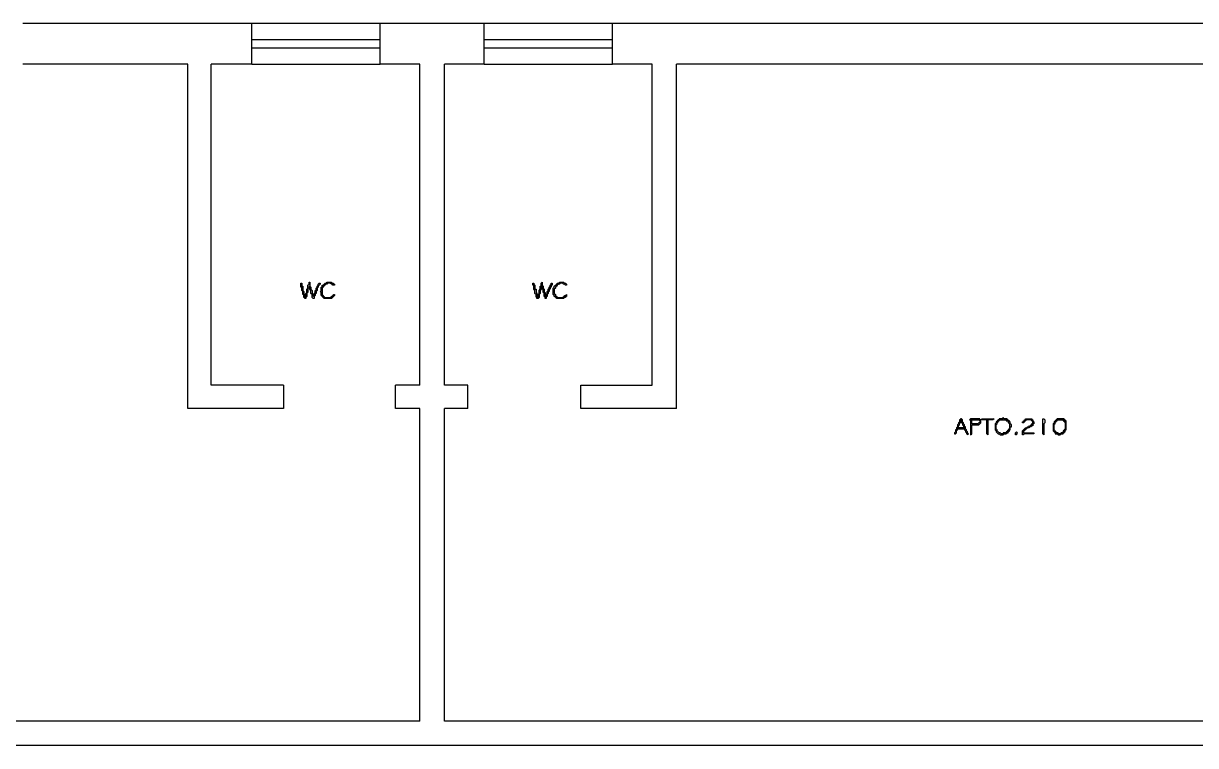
# Model space of a CAD drawing. Header units: millimetres. Extents: x -518.8 to -461.2, y 3.5 to 44.2.
# Drawn here: x -511.43 to -504.1, y 38.51 to 43.02 of the extents above; entities that cross this region are included whole.
import ezdxf

# ---------------------------------------------------------------- set-up
doc = ezdxf.new("R2010")
doc.units = ezdxf.units.MM
doc.header["$MEASUREMENT"] = 0
for name, color, linetype in [('10', 10, 'Continuous'), ('5', 5, 'Continuous'), ('8', 8, 'Continuous'), ('MYSOLIDS', 7, 'Continuous')]:
    doc.layers.add(name, color=color, linetype=linetype)

msp = doc.modelspace()

# ---------------------------------------------------------------- linework, layer by layer
at = {"layer": '10'}
for points in [[(-510.0053, 43.0218), (-511.4376, 43.0218)], [(-510.0053, 42.7669), (-510.0053, 43.0218)], [(-508.5534, 43.0218), (-509.203, 43.0218)], [(-508.5534, 43.0218), (-509.203, 43.0218)], [(-509.203, 42.7669), (-509.203, 43.0218)], [(-508.5534, 42.7669), (-508.5534, 43.0218)], [(-507.503, 42.7669), (-507.7511, 42.7669), (-507.7511, 42.7669), (-507.7511, 43.0218)], [(-502.0346, 43.0218), (-507.7511, 43.0218)], [(-510.406, 42.7669), (-511.4376, 42.7669)], [(-510.406, 40.615), (-510.406, 42.7669)], [(-510.2594, 40.7616), (-510.2594, 42.7669)], [(-510.0053, 42.7669), (-510.2594, 42.7669)], [(-508.9549, 42.7669), (-509.203, 42.7669)], [(-508.9549, 40.7616), (-508.9549, 42.7669)], [(-508.8015, 40.7616), (-508.8015, 42.7669)], [(-508.5534, 42.7669), (-508.8015, 42.7669)], [(-507.503, 40.7616), (-507.503, 42.7669)], [(-507.3504, 40.615), (-507.3504, 42.7669)], [(-503.2376, 42.7669), (-507.3504, 42.7669)]]:
    msp.add_lwpolyline(points, dxfattribs=at)
at = {"layer": '5'}
for points in [[(-509.8075, 40.7616), (-509.8075, 40.615), (-509.8075, 40.615), (-510.406, 40.615)], [(-509.8075, 40.7616), (-510.2594, 40.7616)], [(-509.1075, 40.615), (-509.1075, 40.7616)], [(-508.9549, 40.7616), (-509.1075, 40.7616)], [(-508.6557, 40.7616), (-508.8015, 40.7616)], [(-508.6557, 40.615), (-508.6557, 40.7616)], [(-507.3504, 40.615), (-507.9489, 40.615), (-507.9489, 40.615), (-507.9489, 40.7616), (-507.9489, 40.7616), (-507.503, 40.7616)], [(-508.9549, 40.615), (-509.1075, 40.615)], [(-508.9549, 38.6609), (-508.9549, 40.615)], [(-508.8015, 38.6609), (-508.8015, 40.615)], [(-508.6557, 40.615), (-508.8015, 40.615)], [(-508.9549, 38.6609), (-512.997, 38.6609)], [(-503.2376, 38.6609), (-508.8015, 38.6609)], [(-500.182, 38.5082), (-512.997, 38.5082)]]:
    msp.add_lwpolyline(points, dxfattribs=at)
at = {"layer": '8'}
for points in [[(-509.203, 43.0218), (-510.0053, 43.0218)], [(-507.7511, 43.0218), (-508.5534, 43.0218)], [(-509.203, 42.9195), (-510.0053, 42.9195)], [(-507.7511, 42.9195), (-508.5534, 42.9195)], [(-510.0053, 42.8684), (-509.203, 42.8684)], [(-508.5534, 42.8684), (-507.7511, 42.8684)], [(-510.0053, 42.7669), (-509.203, 42.7669)], [(-508.5534, 42.7669), (-507.7511, 42.7669)]]:
    msp.add_lwpolyline(points, dxfattribs=at)
at = {"layer": 'MYSOLIDS'}
for points in [[(-509.6737, 41.309), (-509.6677, 41.315), (-509.6677, 41.3218), (-509.6677, 41.3218), (-509.6677, 41.3278), (-509.6677, 41.3345), (-509.6677, 41.3345), (-509.6609, 41.3406), (-509.6609, 41.3473), (-509.6609, 41.3533), (-509.6609, 41.3533), (-509.6609, 41.3601), (-509.6609, 41.3601), (-509.6549, 41.3661), (-509.6549, 41.3729), (-509.6549, 41.3789), (-509.6549, 41.3789), (-509.6549, 41.3857), (-509.6481, 41.3917), (-509.6481, 41.3917), (-509.6481, 41.3917), (-509.6481, 41.3917), (-509.6481, 41.3917), (-509.6481, 41.3917), (-509.6481, 41.3977), (-509.6481, 41.3977), (-509.6481, 41.4045), (-509.6481, 41.4045), (-509.6421, 41.4045), (-509.6421, 41.4045), (-509.6421, 41.3977), (-509.6421, 41.3977), (-509.6421, 41.3917), (-509.6421, 41.3917), (-509.6421, 41.3917), (-509.6421, 41.3917), (-509.6421, 41.3917), (-509.6421, 41.3857), (-509.6421, 41.3857), (-509.6421, 41.3789), (-509.6361, 41.3729), (-509.6361, 41.3661), (-509.6361, 41.3601), (-509.6361, 41.3601), (-509.6293, 41.3533), (-509.6293, 41.3473), (-509.6293, 41.3406), (-509.6293, 41.3406), (-509.6293, 41.3345), (-509.6233, 41.3278), (-509.6233, 41.3278), (-509.6233, 41.3218), (-509.6233, 41.315), (-509.6233, 41.315), (-509.6166, 41.3218), (-509.6166, 41.3218), (-509.6166, 41.3278), (-509.6166, 41.3345), (-509.6105, 41.3406), (-509.6105, 41.3406), (-509.6105, 41.3473), (-509.6105, 41.3533), (-509.6038, 41.3533), (-509.6038, 41.3601), (-509.6038, 41.3661), (-509.6038, 41.3661), (-509.5978, 41.3729), (-509.5978, 41.3729), (-509.5978, 41.3729), (-509.5978, 41.3789), (-509.591, 41.3857), (-509.591, 41.3917), (-509.585, 41.3977), (-509.585, 41.3977), (-509.585, 41.3977), (-509.5782, 41.3977), (-509.5782, 41.3977), (-509.5782, 41.3977), (-509.5782, 41.3977), (-509.5782, 41.3977), (-509.5782, 41.3917), (-509.5782, 41.3917), (-509.585, 41.3857), (-509.585, 41.3857), (-509.591, 41.3789), (-509.591, 41.3729), (-509.591, 41.3729), (-509.5978, 41.3661), (-509.5978, 41.3601), (-509.5978, 41.3601), (-509.5978, 41.3533), (-509.6038, 41.3473), (-509.6038, 41.3473), (-509.6038, 41.3406), (-509.6038, 41.3345), (-509.6105, 41.3345), (-509.6105, 41.3278), (-509.6105, 41.3278), (-509.6105, 41.3218), (-509.6166, 41.315), (-509.6166, 41.315), (-509.6166, 41.309), (-509.6166, 41.309), (-509.6166, 41.303), (-509.6166, 41.303), (-509.6233, 41.303), (-509.6233, 41.303), (-509.6233, 41.303), (-509.6233, 41.303), (-509.6293, 41.309), (-509.6293, 41.309), (-509.6293, 41.315), (-509.6293, 41.315), (-509.6293, 41.3218), (-509.6293, 41.3278), (-509.6361, 41.3345), (-509.6361, 41.3406), (-509.6361, 41.3406), (-509.6361, 41.3473), (-509.6361, 41.3533), (-509.6421, 41.3601), (-509.6421, 41.3601), (-509.6421, 41.3661), (-509.6421, 41.3729), (-509.6421, 41.3729), (-509.6481, 41.3789), (-509.6481, 41.3789), (-509.6481, 41.3789), (-509.6481, 41.3729), (-509.6481, 41.3661), (-509.6549, 41.3661), (-509.6549, 41.3601), (-509.6549, 41.3533), (-509.6549, 41.3533), (-509.6549, 41.3473), (-509.6549, 41.3406), (-509.6609, 41.3406), (-509.6609, 41.3345), (-509.6609, 41.3278), (-509.6609, 41.3218), (-509.6609, 41.3218), (-509.6609, 41.315), (-509.6609, 41.315), (-509.6677, 41.309), (-509.6677, 41.303), (-509.6677, 41.303), (-509.6677, 41.303), (-509.6737, 41.303), (-509.6737, 41.303), (-509.6737, 41.309), (-509.6805, 41.309), (-509.6805, 41.315), (-509.6805, 41.3218), (-509.6805, 41.3278), (-509.6865, 41.3278), (-509.6865, 41.3345), (-509.6865, 41.3406), (-509.6865, 41.3406), (-509.6865, 41.3473), (-509.6933, 41.3533), (-509.6933, 41.3533), (-509.6933, 41.3601), (-509.6933, 41.3661), (-509.6933, 41.3729), (-509.6993, 41.3729), (-509.6993, 41.3789), (-509.6993, 41.3857), (-509.6993, 41.3857), (-509.6993, 41.3917), (-509.6993, 41.3917), (-509.6993, 41.3977), (-509.6993, 41.3977), (-509.6993, 41.3977), (-509.6993, 41.3977), (-509.6993, 41.3977), (-509.6933, 41.3977), (-509.6933, 41.3917), (-509.6933, 41.3917), (-509.6933, 41.3857), (-509.6933, 41.3857), (-509.6933, 41.3789), (-509.6865, 41.3789), (-509.6865, 41.3729), (-509.6865, 41.3661), (-509.6865, 41.3601), (-509.6865, 41.3601), (-509.6865, 41.3533), (-509.6805, 41.3473), (-509.6805, 41.3473), (-509.6805, 41.3473), (-509.6805, 41.3406), (-509.6805, 41.3345), (-509.6805, 41.3278), (-509.6737, 41.3278), (-509.6737, 41.3218), (-509.6737, 41.315), (-509.6737, 41.315), (-509.6737, 41.309), (-509.6737, 41.309), (-509.6737, 41.309), (-509.6737, 41.309)], [(-509.5211, 41.3985), (-509.5278, 41.3985), (-509.5339, 41.3985), (-509.5339, 41.3917), (-509.5399, 41.3917), (-509.5466, 41.3917), (-509.5466, 41.3857), (-509.5527, 41.3857), (-509.5527, 41.3789), (-509.5527, 41.3789), (-509.5594, 41.3789), (-509.5594, 41.3729), (-509.5654, 41.3661), (-509.5654, 41.3661), (-509.5654, 41.3661), (-509.5654, 41.3601), (-509.5654, 41.3533), (-509.5654, 41.3473), (-509.5654, 41.3473), (-509.5654, 41.3406), (-509.5654, 41.3345), (-509.5654, 41.3345), (-509.5654, 41.3278), (-509.5594, 41.3218), (-509.5594, 41.3218), (-509.5594, 41.315), (-509.5527, 41.315), (-509.5527, 41.309), (-509.5466, 41.309), (-509.5399, 41.309), (-509.5399, 41.309), (-509.5339, 41.309), (-509.5339, 41.309), (-509.5278, 41.309), (-509.5211, 41.309), (-509.5151, 41.309), (-509.5151, 41.309), (-509.5151, 41.309), (-509.5083, 41.315), (-509.5023, 41.315), (-509.5023, 41.3218), (-509.5023, 41.3218), (-509.4955, 41.3218), (-509.4955, 41.3278), (-509.4895, 41.3278), (-509.4895, 41.3278), (-509.4895, 41.3278), (-509.4895, 41.3278), (-509.4895, 41.3278), (-509.4895, 41.3218), (-509.4895, 41.3218), (-509.4955, 41.315), (-509.4955, 41.315), (-509.5023, 41.309), (-509.5023, 41.309), (-509.5083, 41.303), (-509.5151, 41.303), (-509.5151, 41.303), (-509.5151, 41.303), (-509.5211, 41.303), (-509.5278, 41.303), (-509.5339, 41.303), (-509.5339, 41.303), (-509.5339, 41.303), (-509.5399, 41.303), (-509.5466, 41.303), (-509.5527, 41.303), (-509.5527, 41.303), (-509.5594, 41.309), (-509.5594, 41.309), (-509.5654, 41.315), (-509.5654, 41.315), (-509.5654, 41.3218), (-509.5722, 41.3218), (-509.5722, 41.3278), (-509.5722, 41.3278), (-509.5722, 41.3345), (-509.5722, 41.3406), (-509.5782, 41.3473), (-509.5722, 41.3473), (-509.5722, 41.3533), (-509.5722, 41.3601), (-509.5722, 41.3601), (-509.5722, 41.3661), (-509.5722, 41.3729), (-509.5654, 41.3729), (-509.5654, 41.3789), (-509.5654, 41.3857), (-509.5594, 41.3857), (-509.5594, 41.3857), (-509.5527, 41.3917), (-509.5527, 41.3917), (-509.5466, 41.3985), (-509.5399, 41.3985), (-509.5399, 41.3985), (-509.5339, 41.4045), (-509.5278, 41.4045), (-509.5278, 41.4045), (-509.5211, 41.4045), (-509.5211, 41.4045), (-509.5151, 41.4045), (-509.5083, 41.4045), (-509.5083, 41.3985), (-509.5023, 41.3985), (-509.4955, 41.3985), (-509.4955, 41.3917), (-509.4895, 41.3917), (-509.4895, 41.3857), (-509.4895, 41.3857), (-509.4895, 41.3857), (-509.4895, 41.3857), (-509.4955, 41.3857), (-509.4955, 41.3857), (-509.4955, 41.3857), (-509.4955, 41.3857), (-509.5023, 41.3857), (-509.5023, 41.3857), (-509.5023, 41.3917), (-509.5083, 41.3917), (-509.5083, 41.3917), (-509.5151, 41.3985), (-509.5211, 41.3985), (-509.5211, 41.3985), (-509.5211, 41.3985), (-509.5211, 41.3985), (-509.5211, 41.3985)], [(-508.2158, 41.309), (-508.2158, 41.315), (-508.2158, 41.3218), (-508.2158, 41.3218), (-508.2158, 41.3278), (-508.2098, 41.3345), (-508.2098, 41.3345), (-508.2098, 41.3406), (-508.2098, 41.3473), (-508.2098, 41.3533), (-508.2098, 41.3533), (-508.203, 41.3601), (-508.203, 41.3601), (-508.203, 41.3661), (-508.203, 41.3729), (-508.203, 41.3789), (-508.197, 41.3789), (-508.197, 41.3857), (-508.197, 41.3917), (-508.197, 41.3917), (-508.197, 41.3917), (-508.197, 41.3917), (-508.197, 41.3917), (-508.197, 41.3917), (-508.197, 41.3977), (-508.197, 41.3977), (-508.191, 41.4045), (-508.191, 41.4045), (-508.191, 41.4045), (-508.191, 41.4045), (-508.191, 41.3977), (-508.191, 41.3977), (-508.191, 41.3917), (-508.191, 41.3917), (-508.191, 41.3917), (-508.191, 41.3917), (-508.191, 41.3917), (-508.191, 41.3857), (-508.191, 41.3857), (-508.1842, 41.3789), (-508.1842, 41.3729), (-508.1842, 41.3661), (-508.1782, 41.3601), (-508.1782, 41.3601), (-508.1782, 41.3533), (-508.1782, 41.3473), (-508.1782, 41.3406), (-508.1714, 41.3406), (-508.1714, 41.3345), (-508.1714, 41.3278), (-508.1714, 41.3278), (-508.1714, 41.3218), (-508.1654, 41.315), (-508.1654, 41.315), (-508.1654, 41.3218), (-508.1654, 41.3218), (-508.1654, 41.3278), (-508.1587, 41.3345), (-508.1587, 41.3406), (-508.1587, 41.3406), (-508.1587, 41.3473), (-508.1527, 41.3533), (-508.1527, 41.3533), (-508.1527, 41.3601), (-508.1459, 41.3661), (-508.1459, 41.3661), (-508.1459, 41.3729), (-508.1459, 41.3729), (-508.1459, 41.3729), (-508.1399, 41.3789), (-508.1399, 41.3857), (-508.1331, 41.3917), (-508.1331, 41.3977), (-508.1331, 41.3977), (-508.1271, 41.3977), (-508.1271, 41.3977), (-508.1271, 41.3977), (-508.1271, 41.3977), (-508.1271, 41.3977), (-508.1271, 41.3977), (-508.1271, 41.3917), (-508.1271, 41.3917), (-508.1271, 41.3857), (-508.1331, 41.3857), (-508.1331, 41.3789), (-508.1331, 41.3729), (-508.1399, 41.3729), (-508.1399, 41.3661), (-508.1399, 41.3601), (-508.1459, 41.3601), (-508.1459, 41.3533), (-508.1459, 41.3473), (-508.1527, 41.3473), (-508.1527, 41.3406), (-508.1527, 41.3345), (-508.1527, 41.3345), (-508.1587, 41.3278), (-508.1587, 41.3278), (-508.1587, 41.3218), (-508.1587, 41.315), (-508.1654, 41.315), (-508.1654, 41.309), (-508.1654, 41.309), (-508.1654, 41.303), (-508.1654, 41.303), (-508.1654, 41.303), (-508.1654, 41.303), (-508.1714, 41.303), (-508.1714, 41.303), (-508.1714, 41.309), (-508.1714, 41.309), (-508.1714, 41.315), (-508.1782, 41.315), (-508.1782, 41.3218), (-508.1782, 41.3278), (-508.1782, 41.3345), (-508.1782, 41.3406), (-508.1842, 41.3406), (-508.1842, 41.3473), (-508.1842, 41.3533), (-508.1842, 41.3601), (-508.191, 41.3601), (-508.191, 41.3661), (-508.191, 41.3729), (-508.191, 41.3729), (-508.191, 41.3789), (-508.191, 41.3789), (-508.197, 41.3789), (-508.197, 41.3729), (-508.197, 41.3661), (-508.197, 41.3661), (-508.197, 41.3601), (-508.203, 41.3533), (-508.203, 41.3533), (-508.203, 41.3473), (-508.203, 41.3406), (-508.203, 41.3406), (-508.203, 41.3345), (-508.2098, 41.3278), (-508.2098, 41.3218), (-508.2098, 41.3218), (-508.2098, 41.315), (-508.2098, 41.315), (-508.2098, 41.309), (-508.2158, 41.303), (-508.2158, 41.303), (-508.2158, 41.303), (-508.2226, 41.303), (-508.2226, 41.303), (-508.2226, 41.309), (-508.2226, 41.309), (-508.2286, 41.315), (-508.2286, 41.3218), (-508.2286, 41.3278), (-508.2286, 41.3278), (-508.2354, 41.3345), (-508.2354, 41.3406), (-508.2354, 41.3406), (-508.2354, 41.3473), (-508.2354, 41.3533), (-508.2354, 41.3533), (-508.2414, 41.3601), (-508.2414, 41.3661), (-508.2414, 41.3729), (-508.2414, 41.3729), (-508.2414, 41.3789), (-508.2414, 41.3857), (-508.2481, 41.3857), (-508.2481, 41.3917), (-508.2481, 41.3917), (-508.2481, 41.3977), (-508.2481, 41.3977), (-508.2481, 41.3977), (-508.2414, 41.3977), (-508.2414, 41.3977), (-508.2414, 41.3977), (-508.2414, 41.3917), (-508.2414, 41.3917), (-508.2354, 41.3857), (-508.2354, 41.3857), (-508.2354, 41.3789), (-508.2354, 41.3789), (-508.2354, 41.3729), (-508.2354, 41.3661), (-508.2354, 41.3601), (-508.2286, 41.3601), (-508.2286, 41.3533), (-508.2286, 41.3473), (-508.2286, 41.3473), (-508.2286, 41.3473), (-508.2286, 41.3406), (-508.2226, 41.3345), (-508.2226, 41.3278), (-508.2226, 41.3278), (-508.2226, 41.3218), (-508.2226, 41.315), (-508.2158, 41.315), (-508.2158, 41.309), (-508.2158, 41.309), (-508.2158, 41.309), (-508.2158, 41.309)], [(-508.0699, 41.3985), (-508.076, 41.3985), (-508.076, 41.3985), (-508.0827, 41.3917), (-508.0887, 41.3917), (-508.0887, 41.3917), (-508.0955, 41.3857), (-508.0955, 41.3857), (-508.1015, 41.3789), (-508.1015, 41.3789), (-508.1015, 41.3789), (-508.1075, 41.3729), (-508.1075, 41.3661), (-508.1075, 41.3661), (-508.1075, 41.3661), (-508.1143, 41.3601), (-508.1143, 41.3533), (-508.1143, 41.3473), (-508.1143, 41.3473), (-508.1143, 41.3406), (-508.1143, 41.3345), (-508.1143, 41.3345), (-508.1075, 41.3278), (-508.1075, 41.3218), (-508.1075, 41.3218), (-508.1015, 41.315), (-508.1015, 41.315), (-508.0955, 41.309), (-508.0955, 41.309), (-508.0887, 41.309), (-508.0827, 41.309), (-508.0827, 41.309), (-508.076, 41.309), (-508.0699, 41.309), (-508.0699, 41.309), (-508.0632, 41.309), (-508.0632, 41.309), (-508.0572, 41.309), (-508.0572, 41.315), (-508.0504, 41.315), (-508.0504, 41.3218), (-508.0444, 41.3218), (-508.0444, 41.3218), (-508.0376, 41.3278), (-508.0376, 41.3278), (-508.0376, 41.3278), (-508.0376, 41.3278), (-508.0376, 41.3278), (-508.0376, 41.3278), (-508.0376, 41.3218), (-508.0376, 41.3218), (-508.0376, 41.315), (-508.0444, 41.315), (-508.0444, 41.309), (-508.0504, 41.309), (-508.0572, 41.303), (-508.0572, 41.303), (-508.0572, 41.303), (-508.0632, 41.303), (-508.0699, 41.303), (-508.0699, 41.303), (-508.076, 41.303), (-508.076, 41.303), (-508.0827, 41.303), (-508.0887, 41.303), (-508.0955, 41.303), (-508.0955, 41.303), (-508.1015, 41.303), (-508.1015, 41.309), (-508.1075, 41.309), (-508.1075, 41.315), (-508.1143, 41.315), (-508.1143, 41.3218), (-508.1143, 41.3218), (-508.1203, 41.3278), (-508.1203, 41.3278), (-508.1203, 41.3345), (-508.1203, 41.3406), (-508.1203, 41.3473), (-508.1203, 41.3473), (-508.1203, 41.3533), (-508.1203, 41.3601), (-508.1203, 41.3601), (-508.1203, 41.3661), (-508.1143, 41.3729), (-508.1143, 41.3729), (-508.1143, 41.3789), (-508.1075, 41.3857), (-508.1075, 41.3857), (-508.1015, 41.3857), (-508.1015, 41.3917), (-508.0955, 41.3917), (-508.0955, 41.3985), (-508.0887, 41.3985), (-508.0827, 41.3985), (-508.0827, 41.4045), (-508.076, 41.4045), (-508.0699, 41.4045), (-508.0699, 41.4045), (-508.0632, 41.4045), (-508.0632, 41.4045), (-508.0572, 41.4045), (-508.0504, 41.3985), (-508.0504, 41.3985), (-508.0444, 41.3985), (-508.0376, 41.3917), (-508.0376, 41.3917), (-508.0376, 41.3857), (-508.0376, 41.3857), (-508.0376, 41.3857), (-508.0376, 41.3857), (-508.0376, 41.3857), (-508.0376, 41.3857), (-508.0444, 41.3857), (-508.0444, 41.3857), (-508.0444, 41.3857), (-508.0444, 41.3857), (-508.0504, 41.3917), (-508.0504, 41.3917), (-508.0572, 41.3917), (-508.0632, 41.3985), (-508.0632, 41.3985), (-508.0699, 41.3985), (-508.0699, 41.3985), (-508.0699, 41.3985), (-508.0699, 41.3985)], [(-505.5617, 40.5451), (-505.5677, 40.5451), (-505.5677, 40.5383), (-505.5677, 40.5383), (-505.5677, 40.5323), (-505.5677, 40.5263), (-505.5617, 40.5263), (-505.5617, 40.5195), (-505.5617, 40.5195), (-505.5617, 40.5135), (-505.5549, 40.5067), (-505.5549, 40.5007), (-505.5549, 40.5007), (-505.5489, 40.4939), (-505.5933, 40.4939), (-505.5993, 40.4939), (-505.5993, 40.4879), (-505.5993, 40.4812), (-505.606, 40.4812), (-505.606, 40.4751), (-505.606, 40.4751), (-505.606, 40.4684), (-505.6121, 40.4624), (-505.6121, 40.4556), (-505.6121, 40.4556), (-505.6121, 40.4556), (-505.606, 40.4556), (-505.606, 40.4556), (-505.606, 40.4556), (-505.5993, 40.4624), (-505.5993, 40.4684), (-505.5993, 40.4684), (-505.5993, 40.4751), (-505.5993, 40.4751), (-505.5933, 40.4812), (-505.5933, 40.4879), (-505.5489, 40.4879), (-505.5421, 40.4879), (-505.5421, 40.4939), (-505.5421, 40.5007), (-505.5489, 40.5007), (-505.5489, 40.5067), (-505.5489, 40.5067), (-505.5489, 40.5135), (-505.5549, 40.5195), (-505.5549, 40.5195), (-505.5549, 40.5263), (-505.5549, 40.5263), (-505.5617, 40.5323), (-505.5617, 40.5323), (-505.5617, 40.5383), (-505.5617, 40.5383), (-505.5617, 40.5451), (-505.5617, 40.5451)], [(-505.5677, 40.5511), (-505.5745, 40.5511), (-505.5745, 40.5511), (-505.5745, 40.5511), (-505.5745, 40.5451), (-505.5805, 40.5451), (-505.5805, 40.5383), (-505.5805, 40.5323), (-505.5872, 40.5263), (-505.5872, 40.5195), (-505.5933, 40.5135), (-505.5933, 40.5135), (-505.5933, 40.5067), (-505.5933, 40.5067), (-505.5933, 40.5007), (-505.5993, 40.4939), (-505.5993, 40.4939), (-505.5933, 40.4939), (-505.5933, 40.4939), (-505.5872, 40.5007), (-505.5872, 40.5007), (-505.5872, 40.5067), (-505.5805, 40.5135), (-505.5805, 40.5135), (-505.5805, 40.5195), (-505.5805, 40.5195), (-505.5805, 40.5263), (-505.5745, 40.5263), (-505.5745, 40.5323), (-505.5745, 40.5383), (-505.5677, 40.5451), (-505.5617, 40.5451), (-505.5677, 40.5511), (-505.5677, 40.5511), (-505.5677, 40.5511), (-505.5677, 40.5511)], [(-505.5038, 40.5511), (-505.5105, 40.5511), (-505.5105, 40.5511), (-505.5166, 40.5451), (-505.5166, 40.5451), (-505.4722, 40.5451), (-505.4722, 40.5451), (-505.4662, 40.5451), (-505.4594, 40.5451), (-505.4594, 40.5451), (-505.4594, 40.5451), (-505.4534, 40.5383), (-505.4534, 40.5323), (-505.4534, 40.5323), (-505.4534, 40.5263), (-505.4534, 40.5263), (-505.4594, 40.5263), (-505.4662, 40.5195), (-505.4662, 40.5195), (-505.4662, 40.5195), (-505.4722, 40.5195), (-505.479, 40.5195), (-505.479, 40.5195), (-505.485, 40.5195), (-505.4918, 40.5195), (-505.4978, 40.5195), (-505.5038, 40.5195), (-505.4594, 40.5135), (-505.4534, 40.5195), (-505.4534, 40.5195), (-505.4466, 40.5263), (-505.4466, 40.5263), (-505.4466, 40.5323), (-505.4466, 40.5323), (-505.4466, 40.5383), (-505.4466, 40.5383), (-505.4466, 40.5451), (-505.4534, 40.5451), (-505.4534, 40.5511), (-505.5038, 40.5511), (-505.5038, 40.5511), (-505.5038, 40.5511), (-505.5038, 40.5511)], [(-505.5166, 40.5451), (-505.5166, 40.5451), (-505.5105, 40.5451), (-505.5105, 40.5383), (-505.5105, 40.5323), (-505.5105, 40.5263), (-505.5105, 40.5263), (-505.5105, 40.5195), (-505.5105, 40.5135), (-505.5105, 40.5135), (-505.5105, 40.5067), (-505.5105, 40.5007), (-505.5105, 40.4939), (-505.5105, 40.4939), (-505.5105, 40.4879), (-505.5105, 40.4812), (-505.5105, 40.4751), (-505.5105, 40.4751), (-505.5105, 40.4684), (-505.5105, 40.4624), (-505.5105, 40.4624), (-505.5105, 40.4556), (-505.5105, 40.4556), (-505.5105, 40.4496), (-505.5038, 40.4556), (-505.5038, 40.4556), (-505.5038, 40.4556), (-505.5038, 40.4624), (-505.5038, 40.4684), (-505.5038, 40.4751), (-505.5038, 40.4751), (-505.5038, 40.4812), (-505.5038, 40.4879), (-505.5038, 40.4879), (-505.5038, 40.4939), (-505.5038, 40.5007), (-505.5038, 40.5067), (-505.5038, 40.5067), (-505.5038, 40.5135), (-505.5038, 40.5135), (-505.4978, 40.5135), (-505.4918, 40.5135), (-505.485, 40.5135), (-505.485, 40.5135), (-505.479, 40.5135), (-505.4722, 40.5135), (-505.4662, 40.5135), (-505.4662, 40.5135), (-505.4594, 40.5135), (-505.4594, 40.5135), (-505.5038, 40.5195), (-505.5038, 40.5195), (-505.5038, 40.5263), (-505.5038, 40.5263), (-505.5038, 40.5323), (-505.5038, 40.5383), (-505.5038, 40.5383), (-505.5038, 40.5451), (-505.4978, 40.5451), (-505.4978, 40.5451), (-505.4918, 40.5451), (-505.485, 40.5451), (-505.485, 40.5451), (-505.479, 40.5451), (-505.479, 40.5451), (-505.4722, 40.5451), (-505.5166, 40.5451), (-505.5166, 40.5451)], [(-505.4722, 40.5511), (-505.479, 40.5511), (-505.479, 40.5511), (-505.485, 40.5511), (-505.4918, 40.5511), (-505.4918, 40.5511), (-505.4978, 40.5511), (-505.5038, 40.5511), (-505.4534, 40.5511), (-505.4594, 40.5511), (-505.4594, 40.5511), (-505.4662, 40.5511), (-505.4722, 40.5511), (-505.4722, 40.5511)], [(-505.3707, 40.5511), (-505.3707, 40.5511), (-505.3707, 40.5511), (-505.3707, 40.5511), (-505.3639, 40.5511), (-505.3639, 40.5511), (-505.3707, 40.5451), (-505.3707, 40.5451), (-505.3707, 40.5451), (-505.3707, 40.5451), (-505.4023, 40.5451), (-505.4023, 40.4556), (-505.4023, 40.4556), (-505.4023, 40.4556), (-505.4023, 40.4496), (-505.4023, 40.4496), (-505.4083, 40.4556), (-505.4083, 40.4556), (-505.4083, 40.4556), (-505.4083, 40.4556), (-505.4083, 40.5451), (-505.4151, 40.5451), (-505.4211, 40.5451), (-505.4278, 40.5451), (-505.4278, 40.5451), (-505.4339, 40.5451), (-505.4339, 40.5451), (-505.4339, 40.5451), (-505.4406, 40.5451), (-505.4406, 40.5451), (-505.4406, 40.5451), (-505.4406, 40.5451), (-505.4406, 40.5511), (-505.4406, 40.5511), (-505.4339, 40.5511), (-505.4339, 40.5511), (-505.4339, 40.5511), (-505.4278, 40.5511), (-505.4211, 40.5511), (-505.4211, 40.5511), (-505.4151, 40.5511), (-505.4083, 40.5511), (-505.4083, 40.5511), (-505.3707, 40.5511), (-505.3707, 40.5511), (-505.3707, 40.5511)], [(-505.3324, 40.5451), (-505.3384, 40.5451), (-505.3384, 40.5451), (-505.3451, 40.5383), (-505.3451, 40.5383), (-505.3451, 40.5323), (-505.3511, 40.5323), (-505.3511, 40.5263), (-505.3511, 40.5263), (-505.3579, 40.5195), (-505.3579, 40.5135), (-505.3579, 40.5067), (-505.3579, 40.5067), (-505.3579, 40.5007), (-505.3579, 40.5007), (-505.3579, 40.4939), (-505.3579, 40.4879), (-505.3579, 40.4812), (-505.3579, 40.4812), (-505.3511, 40.4751), (-505.3511, 40.4684), (-505.3511, 40.4684), (-505.3451, 40.4624), (-505.3451, 40.4624), (-505.3384, 40.4556), (-505.3384, 40.4556), (-505.3324, 40.4556), (-505.3256, 40.4496), (-505.3256, 40.4496), (-505.3196, 40.4496), (-505.3128, 40.4496), (-505.3128, 40.4496), (-505.3068, 40.4496), (-505.3068, 40.4496), (-505.3008, 40.4556), (-505.294, 40.4556), (-505.294, 40.4556), (-505.288, 40.4556), (-505.3128, 40.4556), (-505.3196, 40.4556), (-505.3196, 40.4556), (-505.3256, 40.4624), (-505.3324, 40.4624), (-505.3324, 40.4624), (-505.3384, 40.4684), (-505.3384, 40.4684), (-505.3384, 40.4684), (-505.3451, 40.4751), (-505.3451, 40.4751), (-505.3451, 40.4812), (-505.3511, 40.4879), (-505.3511, 40.4879), (-505.3511, 40.4939), (-505.3511, 40.5007), (-505.3511, 40.5007), (-505.3511, 40.5067), (-505.3511, 40.5135), (-505.3511, 40.5135), (-505.3451, 40.5195), (-505.3451, 40.5263), (-505.3451, 40.5263), (-505.3384, 40.5323), (-505.3384, 40.5323), (-505.3384, 40.5383), (-505.3324, 40.5383), (-505.3324, 40.5451), (-505.3256, 40.5451), (-505.3196, 40.5451), (-505.3196, 40.5451), (-505.3128, 40.5451), (-505.3068, 40.5451), (-505.3324, 40.5451), (-505.3324, 40.5451)], [(-505.3068, 40.5578), (-505.3068, 40.5578), (-505.3128, 40.5511), (-505.3196, 40.5511), (-505.3196, 40.5511), (-505.3256, 40.5511), (-505.3324, 40.5511), (-505.3324, 40.5451), (-505.3068, 40.5451), (-505.3068, 40.5451), (-505.3008, 40.5451), (-505.294, 40.5451), (-505.294, 40.5451), (-505.288, 40.5451), (-505.288, 40.5383), (-505.2812, 40.5383), (-505.2752, 40.5383), (-505.2752, 40.5383), (-505.2752, 40.5323), (-505.2752, 40.5263), (-505.2684, 40.5263), (-505.2684, 40.5195), (-505.2684, 40.5195), (-505.2684, 40.5135), (-505.2684, 40.5067), (-505.2684, 40.5067), (-505.2684, 40.5007), (-505.2684, 40.4939), (-505.2684, 40.4939), (-505.2684, 40.4879), (-505.2752, 40.4812), (-505.2752, 40.4812), (-505.2752, 40.4751), (-505.2812, 40.4751), (-505.2812, 40.4684), (-505.288, 40.4684), (-505.288, 40.4624), (-505.294, 40.4624), (-505.294, 40.4624), (-505.3008, 40.4624), (-505.3068, 40.4624), (-505.3068, 40.4556), (-505.3128, 40.4556), (-505.288, 40.4556), (-505.288, 40.4556), (-505.2812, 40.4624), (-505.2812, 40.4624), (-505.2752, 40.4624), (-505.2752, 40.4684), (-505.2684, 40.4751), (-505.2684, 40.4751), (-505.2684, 40.4812), (-505.2624, 40.4812), (-505.2624, 40.4879), (-505.2624, 40.4879), (-505.2624, 40.4939), (-505.2624, 40.5007), (-505.2557, 40.5007), (-505.2557, 40.5067), (-505.2557, 40.5067), (-505.2557, 40.5135), (-505.2624, 40.5195), (-505.2624, 40.5263), (-505.2624, 40.5263), (-505.2624, 40.5323), (-505.2684, 40.5323), (-505.2684, 40.5383), (-505.2752, 40.5383), (-505.2752, 40.5451), (-505.2752, 40.5451), (-505.2812, 40.5451), (-505.2812, 40.5511), (-505.288, 40.5511), (-505.294, 40.5511), (-505.3008, 40.5511), (-505.3008, 40.5511), (-505.3068, 40.5578), (-505.3068, 40.5578)], [(-505.1797, 40.4624), (-505.1218, 40.4624), (-505.1158, 40.4624), (-505.1158, 40.4624), (-505.1158, 40.4556), (-505.1158, 40.4556), (-505.1158, 40.4556), (-505.1158, 40.4556), (-505.1218, 40.4556), (-505.1218, 40.4556), (-505.1797, 40.4556), (-505.1797, 40.4496), (-505.1797, 40.4496), (-505.1857, 40.4496), (-505.1857, 40.4496), (-505.1857, 40.4556), (-505.1857, 40.4556), (-505.1857, 40.4556), (-505.1857, 40.4556), (-505.1857, 40.4624), (-505.1857, 40.4684), (-505.1857, 40.4684), (-505.1857, 40.4751), (-505.1857, 40.4751), (-505.1797, 40.4812), (-505.1797, 40.4812), (-505.173, 40.4879), (-505.173, 40.4879), (-505.173, 40.4879), (-505.1669, 40.4939), (-505.1669, 40.4939), (-505.1602, 40.4939), (-505.1542, 40.5007), (-505.1474, 40.5007), (-505.1474, 40.5007), (-505.1414, 40.5067), (-505.1346, 40.5067), (-505.1346, 40.5067), (-505.1346, 40.5135), (-505.1286, 40.5135), (-505.1286, 40.5195), (-505.1286, 40.5195), (-505.1218, 40.5263), (-505.1218, 40.5263), (-505.1218, 40.5323), (-505.1286, 40.5383), (-505.1286, 40.5383), (-505.1286, 40.5383), (-505.1346, 40.5451), (-505.1414, 40.5451), (-505.1414, 40.5451), (-505.1474, 40.5451), (-505.1542, 40.5451), (-505.1542, 40.5451), (-505.1602, 40.5451), (-505.1602, 40.5451), (-505.1669, 40.5383), (-505.173, 40.5383), (-505.173, 40.5323), (-505.173, 40.5323), (-505.173, 40.5323), (-505.1797, 40.5263), (-505.1797, 40.5263), (-505.1797, 40.5263), (-505.1857, 40.5263), (-505.1857, 40.5263), (-505.1857, 40.5263), (-505.1857, 40.5263), (-505.1857, 40.5323), (-505.1797, 40.5323), (-505.1797, 40.5383), (-505.173, 40.5383), (-505.173, 40.5383), (-505.173, 40.5451), (-505.1669, 40.5451), (-505.1669, 40.5511), (-505.1602, 40.5511), (-505.1602, 40.5511), (-505.1542, 40.5511), (-505.1474, 40.5511), (-505.1474, 40.5511), (-505.1414, 40.5511), (-505.1346, 40.5511), (-505.1346, 40.5511), (-505.1286, 40.5511), (-505.1286, 40.5451), (-505.1286, 40.5451), (-505.1218, 40.5451), (-505.1218, 40.5383), (-505.1158, 40.5323), (-505.1158, 40.5323), (-505.1158, 40.5263), (-505.1158, 40.5263), (-505.1158, 40.5195), (-505.1218, 40.5195), (-505.1218, 40.5135), (-505.1218, 40.5067), (-505.1286, 40.5067), (-505.1286, 40.5067), (-505.1346, 40.5007), (-505.1346, 40.5007), (-505.1414, 40.5007), (-505.1474, 40.4939), (-505.1474, 40.4939), (-505.1542, 40.4939), (-505.1602, 40.4879), (-505.1602, 40.4879), (-505.1669, 40.4879), (-505.1669, 40.4812), (-505.173, 40.4812), (-505.173, 40.4751), (-505.1797, 40.4751), (-505.1797, 40.4684), (-505.1797, 40.4624), (-505.1797, 40.4624), (-505.1797, 40.4624), (-505.1797, 40.4624), (-505.1797, 40.4624)], [(-505.0587, 40.4556), (-505.0587, 40.4624), (-505.0587, 40.4684), (-505.0587, 40.4684), (-505.0587, 40.4684), (-505.0587, 40.4751), (-505.0587, 40.4812), (-505.0587, 40.4879), (-505.0587, 40.4939), (-505.0587, 40.4939), (-505.0587, 40.5007), (-505.0587, 40.5067), (-505.0587, 40.5067), (-505.0587, 40.5135), (-505.0587, 40.5195), (-505.0587, 40.5263), (-505.0587, 40.5263), (-505.0587, 40.5323), (-505.0587, 40.5383), (-505.0587, 40.5383), (-505.0587, 40.5451), (-505.0587, 40.5451), (-505.0587, 40.5511), (-505.0587, 40.5511), (-505.0519, 40.5511), (-505.0519, 40.5511), (-505.0519, 40.5511), (-505.0519, 40.5511), (-505.0459, 40.5451), (-505.0459, 40.5451), (-505.0459, 40.5383), (-505.0459, 40.5323), (-505.0459, 40.5323), (-505.0459, 40.5263), (-505.0519, 40.5195), (-505.0519, 40.5135), (-505.0519, 40.5135), (-505.0519, 40.5067), (-505.0519, 40.5007), (-505.0519, 40.4939), (-505.0519, 40.4939), (-505.0519, 40.4879), (-505.0519, 40.4812), (-505.0519, 40.4751), (-505.0519, 40.4751), (-505.0519, 40.4684), (-505.0519, 40.4624), (-505.0519, 40.4624), (-505.0519, 40.4556), (-505.0519, 40.4556), (-505.0519, 40.4556), (-505.0519, 40.4556), (-505.0519, 40.4496), (-505.0519, 40.4496), (-505.0587, 40.4556), (-505.0587, 40.4556), (-505.0587, 40.4556), (-505.0587, 40.4556), (-505.0587, 40.4556), (-505.0587, 40.4556), (-505.0587, 40.4556)], [(-504.9504, 40.5511), (-504.9504, 40.5511), (-504.9564, 40.5511), (-504.9632, 40.5511), (-504.9632, 40.5511), (-504.9692, 40.5511), (-504.976, 40.5451), (-504.976, 40.5451), (-504.982, 40.5383), (-504.982, 40.5383), (-504.9887, 40.5323), (-504.9887, 40.5323), (-504.9887, 40.5263), (-504.9948, 40.5195), (-504.9948, 40.5195), (-504.9948, 40.5195), (-504.9948, 40.5135), (-504.9948, 40.5067), (-504.9948, 40.5007), (-504.9948, 40.5007), (-504.9948, 40.4939), (-504.9948, 40.4939), (-504.9948, 40.4879), (-504.9948, 40.4812), (-504.9948, 40.4812), (-504.9948, 40.4751), (-504.9887, 40.4684), (-504.9887, 40.4684), (-504.982, 40.4624), (-504.982, 40.4624), (-504.982, 40.4556), (-504.976, 40.4556), (-504.9692, 40.4556), (-504.9692, 40.4556), (-504.9632, 40.4496), (-504.9632, 40.4496), (-504.9564, 40.4496), (-504.9504, 40.4496), (-504.9504, 40.4496), (-504.9436, 40.4556), (-504.9376, 40.4556), (-504.9376, 40.4556), (-504.9564, 40.4556), (-504.9564, 40.4556), (-504.9632, 40.4556), (-504.9632, 40.4624), (-504.9692, 40.4624), (-504.976, 40.4624), (-504.976, 40.4684), (-504.982, 40.4684), (-504.982, 40.4751), (-504.982, 40.4751), (-504.9887, 40.4812), (-504.9887, 40.4812), (-504.9887, 40.4879), (-504.9887, 40.4939), (-504.9887, 40.5007), (-504.9887, 40.5007), (-504.9887, 40.5067), (-504.9887, 40.5067), (-504.9887, 40.5135), (-504.9887, 40.5195), (-504.982, 40.5195), (-504.982, 40.5263), (-504.982, 40.5323), (-504.976, 40.5323), (-504.976, 40.5323), (-504.976, 40.5383), (-504.9692, 40.5383), (-504.9692, 40.5451), (-504.9632, 40.5451), (-504.9564, 40.5451), (-504.9564, 40.5451), (-504.9504, 40.5451), (-504.9248, 40.5511), (-504.9308, 40.5511), (-504.9308, 40.5511), (-504.9376, 40.5511), (-504.9436, 40.5511), (-504.9504, 40.5511), (-504.9504, 40.5511)], [(-504.9248, 40.5511), (-504.9504, 40.5451), (-504.9436, 40.5451), (-504.9376, 40.5451), (-504.9376, 40.5451), (-504.9308, 40.5451), (-504.9308, 40.5383), (-504.9248, 40.5383), (-504.9248, 40.5323), (-504.9188, 40.5323), (-504.9188, 40.5263), (-504.9188, 40.5263), (-504.9188, 40.5195), (-504.9188, 40.5135), (-504.9188, 40.5067), (-504.9188, 40.5067), (-504.9188, 40.5067), (-504.9188, 40.5007), (-504.9188, 40.4939), (-504.9188, 40.4879), (-504.9188, 40.4879), (-504.9188, 40.4879), (-504.9248, 40.4812), (-504.9248, 40.4751), (-504.9308, 40.4751), (-504.9308, 40.4684), (-504.9308, 40.4684), (-504.9376, 40.4624), (-504.9436, 40.4624), (-504.9436, 40.4624), (-504.9436, 40.4624), (-504.9504, 40.4556), (-504.9564, 40.4556), (-504.9376, 40.4556), (-504.9308, 40.4556), (-504.9308, 40.4624), (-504.9248, 40.4624), (-504.9248, 40.4684), (-504.9188, 40.4684), (-504.9188, 40.4751), (-504.9188, 40.4812), (-504.9121, 40.4812), (-504.9121, 40.4879), (-504.9121, 40.4939), (-504.9121, 40.4939), (-504.9121, 40.5007), (-504.9121, 40.5067), (-504.9121, 40.5135), (-504.9121, 40.5135), (-504.9121, 40.5195), (-504.9121, 40.5263), (-504.9121, 40.5263), (-504.9121, 40.5323), (-504.9121, 40.5383), (-504.9188, 40.5383), (-504.9188, 40.5451), (-504.9188, 40.5451), (-504.9248, 40.5451), (-504.9248, 40.5511), (-504.9248, 40.5511)], [(-505.5421, 40.4879), (-505.5489, 40.4879), (-505.5489, 40.4879), (-505.5489, 40.4812), (-505.5421, 40.4751), (-505.5421, 40.4751), (-505.5421, 40.4684), (-505.5361, 40.4624), (-505.5361, 40.4556), (-505.5293, 40.4556), (-505.5293, 40.4556), (-505.5293, 40.4496), (-505.5233, 40.4556), (-505.5233, 40.4556), (-505.5233, 40.4556), (-505.5293, 40.4624), (-505.5293, 40.4684), (-505.5361, 40.4751), (-505.5361, 40.4812), (-505.5361, 40.4812), (-505.5421, 40.4879), (-505.5421, 40.4879)], [(-505.2301, 40.4496), (-505.2301, 40.4556), (-505.2301, 40.4556), (-505.2301, 40.4556), (-505.2301, 40.4556), (-505.2301, 40.4624), (-505.2301, 40.4624), (-505.2241, 40.4684), (-505.2241, 40.4684), (-505.2241, 40.4684), (-505.2241, 40.4684), (-505.2173, 40.4624), (-505.2173, 40.4624), (-505.2241, 40.4556), (-505.2241, 40.4556), (-505.2241, 40.4496), (-505.2301, 40.4496), (-505.2301, 40.4496), (-505.2301, 40.4496), (-505.2301, 40.4496)]]:
    msp.add_lwpolyline(points, dxfattribs=at)

doc.saveas('drawing.dxf')
